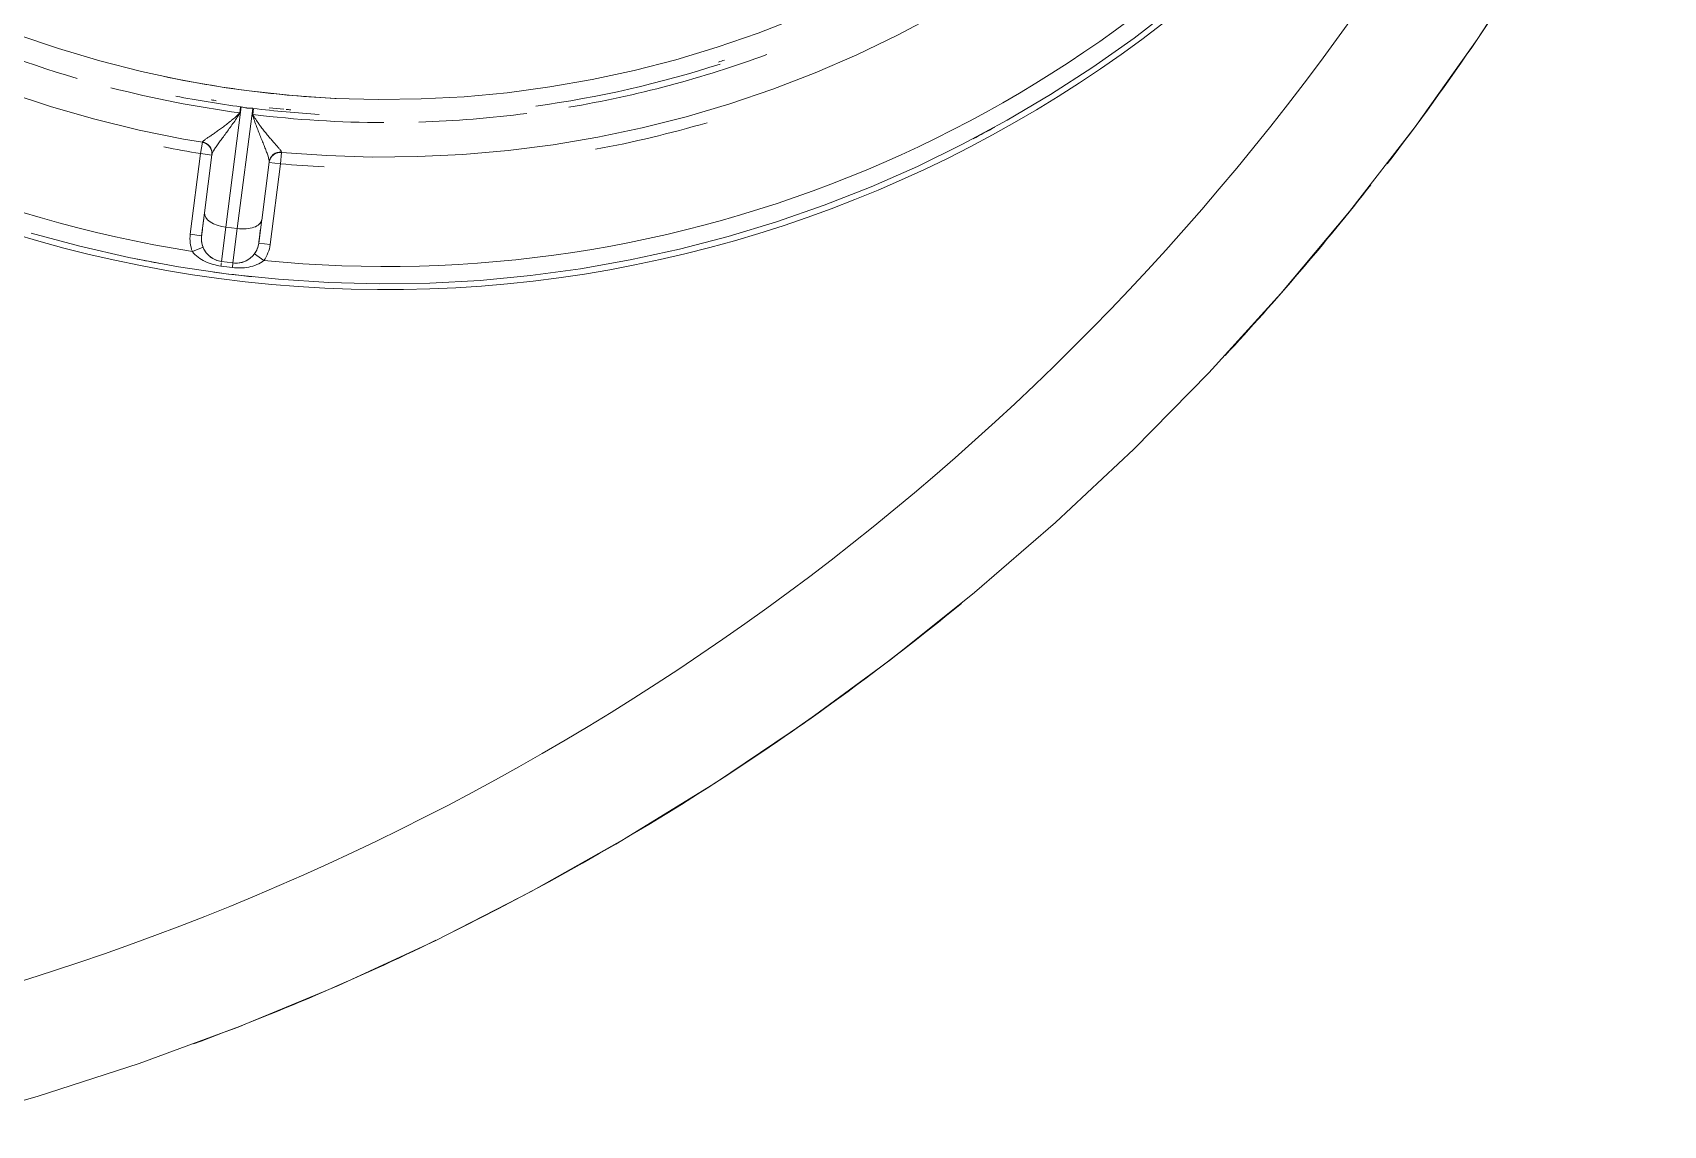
# Model space of a CAD drawing. Header units: millimetres. Extents: x -5247 to 64230, y -16204 to 29599.
# Drawn here: x 4089.9 to 4231.4, y 25052.2 to 25147.1 of the extents above; entities that cross this region are included whole.
import ezdxf

# ---------------------------------------------------------------- set-up
doc = ezdxf.new("R2010")
doc.units = ezdxf.units.MM
doc.layers.add('G-IMPT', color=7, linetype='Continuous', lineweight=18, transparency=0.75)
doc.layers.add('Проектируемое технолог. оборудование', color=3, linetype='Continuous')

# ---------------------------------------------------------------- blocks, each defined once
blk = doc.blocks.new('Емкость Анион ДК60К3 - Емкость Анион ДК60К360_iam-742888-План инженерных коммуникаций')
at = {"layer": 'G-IMPT'}
for p, q in [((-147.82, -80.46), (-147.45, -81.39)), ((-146.33, -80.27), (-146.46, -81.26)), ((-146.33, -80.27), (-139.32, -81.17)), ((-145.92, -81.33), (-146.46, -81.26)), ((-146.46, -81.26), (-144.47, -81.52)), ((-139.42, -82.16), (-144.47, -81.52)), ((-144.47, -81.52), (-139.42, -82.16)), ((-139.45, -82.16), (-139.32, -81.17)), ((-139.32, -81.17), (-138.34, -81.33)), ((-148.69, -82.99), (-148.82, -83.98)), ((-148.82, -83.98), (-148.69, -82.99)), ((-148.69, -82.99), (-145.72, -83.37)), ((-145.72, -83.37), (-145.84, -84.36)), ((-135.26, -84.71), (-145.72, -83.37)), ((-148.82, -83.98), (-145.84, -84.36)), ((-145.84, -84.36), (-135.4, -85.7)), ((-148.61, -86.66), (-148.02, -85.85)), ((-147.22, -87.21), (-147.09, -86.22)), ((-145.29, -86.45), (-147.09, -86.22)), ((-147.09, -86.22), (-146.56, -86.29)), ((-135.38, -85.7), (-135.37, -85.2)), ((-140.21, -88.11), (-147.22, -87.21)), ((-145.11, -86.48), (-140.06, -87.12)), ((-140.06, -87.12), (-145.11, -86.48)), ((-140.21, -88.11), (-140.09, -87.12)), ((-135.47, -88.4), (-135.34, -87.12)), ((-140.21, -88.11), (-139.22, -88.2))]:
    blk.add_line(p, q, dxfattribs=at)
at = {"layer": 'G-IMPT', "flags": 128}
for points in [[(-223.71, -58.04), (-221.2, -66.99), (-218.33, -75.84), (-215.11, -84.56), (-211.55, -93.15), (-207.64, -101.59), (-203.4, -109.87), (-198.83, -117.97), (-193.95, -125.88), (-188.75, -133.59), (-183.24, -141.08), (-177.44, -148.35), (-171.36, -155.38), (-164.99, -162.17), (-158.37, -168.69), (-151.48, -174.94), (-144.35, -180.91), (-136.99, -186.6), (-129.41, -191.98), (-121.62, -197.06)], [(-146.22, -66.46), (-147.36, -70.69), (-148.34, -74.96), (-149.15, -79.26), (-149.78, -83.59), (-150.24, -87.95), (-150.52, -92.32), (-150.63, -96.7), (-150.57, -101.08), (-150.33, -105.45), (-149.91, -109.81), (-149.32, -114.15), (-148.56, -118.46), (-147.62, -122.74), (-146.52, -126.98), (-145.25, -131.17), (-143.81, -135.31), (-142.2, -139.38), (-140.44, -143.39), (-138.51, -147.32), (-136.43, -151.18), (-134.2, -154.95), (-131.82, -158.62), (-129.29, -162.2), (-126.62, -165.67)], [(-129, -65.3), (-130.21, -68.84), (-131.28, -72.42), (-132.2, -76.05), (-132.97, -79.7), (-133.6, -83.39), (-133.88, -85.39)], [(-134.02, -64.48), (-135.26, -68.22), (-136.34, -72), (-137.28, -75.83), (-138.06, -79.69), (-138.34, -81.33)], [(-144.47, -81.52), (-144.61, -81.5), (-144.74, -81.48), (-144.87, -81.46), (-144.99, -81.45), (-145.12, -81.43), (-145.23, -81.42), (-145.34, -81.4), (-145.45, -81.39), (-145.56, -81.38), (-145.65, -81.36), (-145.75, -81.35), (-145.84, -81.34), (-145.92, -81.33), (-145.99, -81.32), (-146.07, -81.31), (-146.13, -81.3), (-146.19, -81.3), (-146.25, -81.29), (-146.29, -81.28), (-146.34, -81.28), (-146.37, -81.27), (-146.4, -81.27), (-146.42, -81.27), (-146.44, -81.26), (-146.45, -81.26), (-146.46, -81.26)], [(-139.44, -82.16), (-139.26, -82.16), (-139.1, -82.14), (-138.96, -82.09), (-138.72, -81.96), (-138.58, -81.83), (-138.49, -81.71), (-138.39, -81.51), (-138.34, -81.33)], [(-139.21, -82.16), (-139.17, -82.15), (-139.13, -82.15), (-139.09, -82.14), (-139.06, -82.13), (-139.02, -82.12), (-138.98, -82.1), (-138.94, -82.09), (-138.91, -82.07), (-138.87, -82.06), (-138.83, -82.04), (-138.8, -82.02), (-138.77, -81.99), (-138.73, -81.97), (-138.7, -81.95), (-138.67, -81.92), (-138.64, -81.9), (-138.61, -81.87), (-138.59, -81.84), (-138.56, -81.81), (-138.53, -81.78), (-138.51, -81.74), (-138.49, -81.71), (-138.47, -81.68), (-138.45, -81.64), (-138.43, -81.61), (-138.41, -81.57), (-138.4, -81.53), (-138.38, -81.5), (-138.37, -81.46)], [(-138.36, -81.42), (-138.35, -81.38), (-138.34, -81.34), (-138.34, -81.33)], [(-135.79, -84.57), (-135.54, -84.6), (-135.29, -84.64)], [(-147.09, -86.22), (-147.09, -86.22), (-147.08, -86.22), (-147.06, -86.23), (-147.04, -86.23), (-147.01, -86.23), (-146.98, -86.24), (-146.94, -86.24), (-146.89, -86.25), (-146.84, -86.25), (-146.78, -86.26), (-146.71, -86.27), (-146.64, -86.28), (-146.57, -86.29), (-146.48, -86.3), (-146.4, -86.31), (-146.31, -86.32), (-146.21, -86.33), (-146.11, -86.35), (-146, -86.36), (-145.89, -86.38), (-145.77, -86.39), (-145.65, -86.41), (-145.53, -86.42), (-145.4, -86.44), (-145.27, -86.45), (-145.13, -86.47), (-145.11, -86.48)], [(-135.44, -85.76), (-135.68, -85.73), (-135.93, -85.7)], [(-135.37, -85.2), (-135.38, -85.47), (-135.4, -85.73)], [(-133.88, -85.39), (-134.28, -89.11), (-134.53, -92.84), (-134.63, -96.58), (-134.58, -100.32), (-134.39, -104.05), (-134.04, -107.78), (-133.54, -111.48), (-132.9, -115.17), (-132.11, -118.82), (-131.17, -122.44), (-130.09, -126.02), (-128.87, -129.56), (-127.51, -133.04)], [(-139.22, -88.2), (-139.22, -88.03), (-139.25, -87.86), (-139.29, -87.72), (-139.43, -87.49), (-139.57, -87.34), (-139.7, -87.26), (-139.9, -87.16), (-140.07, -87.12)], [(-139.21, -88.04), (-139.22, -88), (-139.22, -87.96), (-139.23, -87.92), (-139.24, -87.88), (-139.25, -87.84), (-139.26, -87.81), (-139.27, -87.77), (-139.29, -87.73), (-139.3, -87.69), (-139.32, -87.66), (-139.34, -87.62), (-139.36, -87.59), (-139.38, -87.55), (-139.4, -87.52), (-139.43, -87.49), (-139.45, -87.46), (-139.48, -87.43), (-139.51, -87.4), (-139.54, -87.37), (-139.57, -87.35), (-139.6, -87.32), (-139.63, -87.3), (-139.66, -87.27), (-139.7, -87.25), (-139.73, -87.23), (-139.77, -87.21), (-139.8, -87.2), (-139.84, -87.18), (-139.88, -87.17)], [(-139.22, -88.2), (-139.5, -92.13), (-139.63, -96.07), (-139.59, -100.01), (-139.41, -103.94), (-139.06, -107.87), (-138.56, -111.78), (-137.9, -115.66), (-137.08, -119.51), (-136.12, -123.33), (-135, -127.11), (-133.73, -130.84), (-132.31, -134.52), (-130.75, -138.13), (-129.04, -141.68), (-127.19, -145.16)], [(-139.22, -88.2), (-139.21, -88.16), (-139.21, -88.12)]]:
    blk.add_lwpolyline(points, dxfattribs=at)
at = {"layer": 'G-IMPT'}
for centre, radius, start, end in [((1.37, 0.25), 222.5, 171.6009, 249.4922), ((-41.13, -97.25), 110, 24.62, 248.1445), ((-41.13, -97.25), 108, 114.3719, 171.0571), ((-41.13, -97.25), 95.5, 145.5433, 163.7007), ((-41.13, -97.25), 95.5, 165.531, 172.3735), ((-41.13, -97.25), 109.5, 168.6272, 169.6814), ((-41.13, -97.25), 99.5, 168.8411, 170.6987), ((-41.13, -97.25), 94.97, 168.9337, 172.393), ((-41.13, -97.25), 93.5, 168.0654, 172.7145), ((1.37, 0.25), 232.5, 200.3377, 205.9798), ((-146.71, -83.25), 3, 82.7145, 111.723), ((-146.71, -83.25), 2, 82.7145, 172.7145), ((-146.71, -83.25), 2, 82.7145, 111.723), ((-139.32, -81.17), 1, 262.7145, 350.6987), ((-139.32, -81.17), 1, 264.4225, 350.4958), ((-41.13, -97.25), 94.75, 170.7947, 171.068), ((-41.13, -97.25), 109.5, 172.1704, 173.9962), ((-146.84, -84.24), 2, 172.7145, 262.7145), ((-146.84, -84.24), 2, 233.706, 262.7145), ((-41.13, -97.25), 95.5, 173.0555, 179.898), ((-41.13, -97.25), 94.97, 173.036, 176.5007), ((-41.13, -97.25), 93.5, 172.7145, 177.3636), ((-41.13, -97.25), 108, 174.3719, 231.0571), ((-146.84, -84.24), 3, 233.706, 262.7145), ((-140.21, -88.11), 1, 354.7303, 82.7145), ((-140.21, -88.11), 1, 354.7303, 80.8204), ((-41.13, -97.25), 99.5, 174.7303, 176.9186), ((-41.13, -97.25), 94.75, 174.7563, 175.0089), ((-41.13, -97.25), 95.5, 181.7283, 187.3707), ((1.37, 0.25), 232.5, 206.2442, 219.3663), ((-41.13, -97.25), 94.97, 187.8753, 197.8027), ((-41.13, -97.25), 95.5, 189.5852, 200.258), ((-41.13, -97.25), 99.5, 190.5457, 196.2742), ((1.37, 0.25), 232.5, 211.1737, 218.9763), ((-41.13, -97.25), 94.75, 197.744, 198.0731), ((-41.13, -97.25), 109.5, 207.7418, 208.8715), ((1.37, 0.25), 232.5, 227.1174, 231.9212), ((1.37, 0.25), 232.5, 232.4884, 239.0494)]:
    blk.add_arc(centre, radius, start, end, dxfattribs=at)
for centre, major_axis, ratio, start_param, end_param in [((-144.73, -83.5), (0.25, 1.98), 0.5, 0, 1.570796), ((-132.39, -82.06), (-5.95, 0.73), 0.000001, 0, 0.045046), ((-30.97, -98.55), (22.93, 179.39), 0.658782, 1.568047, 1.573546), ((-144.85, -84.49), (0.25, 1.98), 0.5, 1.570796, 3.141593), ((-32.59, -110.9), (15.49, 121.13), 0.866025, 1.464504, 1.468621), ((-133.27, -88.99), (-5.94, 0.79), 0.000002, 6.238139, 6.283185)]:
    blk.add_ellipse(centre, major_axis=major_axis, ratio=ratio, start_param=start_param, end_param=end_param, dxfattribs=at)
for points in [[(-149.09, -82.94), (-149.06, -82.72), (-148.97, -82.25), (-148.71, -81.56), (-148.34, -80.93), (-148.01, -80.59), (-147.82, -80.46)], [(-148.29, -82.02), (-148.4, -82.16), (-148.58, -82.46), (-148.67, -82.81), (-148.69, -82.99)], [(-138.31, -81.33), (-138.35, -81.56), (-138.63, -82.07), (-139.19, -82.19), (-139.42, -82.16)], [(-149.09, -82.94), (-148.97, -82.96), (-148.87, -82.97), (-148.8, -82.98)], [(-148.61, -86.66), (-148.76, -86.48), (-148.99, -86.07), (-149.2, -85.36), (-149.27, -84.64), (-149.25, -84.16), (-149.22, -83.93)], [(-149.22, -83.93), (-149.1, -83.95), (-148.9, -83.97), (-148.82, -83.98), (-148.82, -83.98)], [(-148.82, -83.98), (-148.84, -84.16), (-148.84, -84.53), (-148.74, -84.87), (-148.67, -85.03)], [(-135.26, -84.68), (-135.28, -84.76), (-135.32, -84.94), (-135.35, -85.11), (-135.37, -85.2)], [(-139.19, -88.2), (-139.17, -87.97), (-139.31, -87.41), (-139.83, -87.15), (-140.06, -87.12)]]:
    blk.add_open_spline(points, degree=3, dxfattribs=at)
for points, knots in [([(-138.31, -81.33), (-138.3, -81.34), (-138.27, -81.37), (-138.2, -81.44), (-138.15, -81.51), (-138.09, -81.59), (-138.02, -81.69), (-137.94, -81.81), (-137.86, -81.93), (-137.77, -82.06), (-137.68, -82.2), (-137.58, -82.35), (-137.47, -82.5), (-137.36, -82.65), (-137.24, -82.82), (-137.12, -82.99), (-136.99, -83.16), (-136.86, -83.33), (-136.72, -83.51), (-136.58, -83.69), (-136.39, -83.93), (-136.13, -84.22), (-135.9, -84.46), (-135.79, -84.57)], [0, 0, 0, 0, 0.083333, 0.125, 0.166667, 0.208333, 0.25, 0.291667, 0.333333, 0.375, 0.416667, 0.458333, 0.5, 0.541667, 0.583333, 0.625, 0.666667, 0.708333, 0.75, 0.791667, 0.833333, 0.916667, 1, 1, 1, 1]), ([(-135.79, -84.59), (-136.12, -84.39), (-136.74, -83.98), (-137.44, -83.46), (-137.89, -83.13), (-138.14, -82.95), (-138.31, -82.82), (-138.48, -82.69), (-138.65, -82.58), (-138.8, -82.47), (-139.09, -82.28), (-139.28, -82.18), (-139.42, -82.16)], [0, 0, 0, 0, 0.2, 0.4, 0.5, 0.55, 0.6, 0.65, 0.7, 0.75, 0.8, 1, 1, 1, 1]), ([(-135.28, -84.68), (-135.35, -84.67), (-135.47, -84.65), (-135.64, -84.61), (-135.74, -84.6), (-135.79, -84.59)], [0, 0, 0, 0, 0.4, 0.7, 1, 1, 1, 1]), ([(-140.06, -87.12), (-139.92, -87.14), (-139.71, -87.09), (-139.38, -86.97), (-139.2, -86.91), (-139.01, -86.84), (-138.82, -86.76), (-138.61, -86.68), (-138.33, -86.57), (-137.81, -86.36), (-137, -86.03), (-136.29, -85.79), (-135.93, -85.68)], [0, 0, 0, 0, 0.2, 0.25, 0.3, 0.35, 0.4, 0.45, 0.5, 0.6, 0.8, 1, 1, 1, 1]), ([(-135.93, -85.7), (-136.07, -85.79), (-136.35, -85.96), (-136.68, -86.18), (-136.93, -86.36), (-137.11, -86.5), (-137.28, -86.63), (-137.45, -86.77), (-137.62, -86.9), (-137.78, -87.03), (-137.93, -87.16), (-138.08, -87.29), (-138.22, -87.41), (-138.36, -87.52), (-138.49, -87.64), (-138.6, -87.74), (-138.72, -87.84), (-138.82, -87.93), (-138.91, -88.01), (-138.99, -88.08), (-139.06, -88.13), (-139.14, -88.18), (-139.18, -88.2), (-139.19, -88.2)], [0, 0, 0, 0, 0.083333, 0.166667, 0.208333, 0.25, 0.291667, 0.333333, 0.375, 0.416667, 0.458333, 0.5, 0.541667, 0.583333, 0.625, 0.666667, 0.708333, 0.75, 0.791667, 0.833333, 0.875, 0.916667, 1, 1, 1, 1]), ([(-135.93, -85.68), (-135.88, -85.69), (-135.78, -85.7), (-135.6, -85.71), (-135.48, -85.72), (-135.41, -85.72)], [0, 0, 0, 0, 0.3, 0.6, 1, 1, 1, 1])]:
    blk.add_open_spline(points, degree=3, knots=knots, dxfattribs=at)
blk = doc.blocks.new('Емкость Анион ДК60К3 - ДК60К3-742889-План инженерных коммуникаций')
blk.add_blockref('Емкость Анион ДК60К3 - Емкость Анион ДК60К360_iam-742888-План инженерных коммуникаций', (0, 0))

msp = doc.modelspace()

# ---------------------------------------------------------------- block references
at = {"layer": 'Проектируемое технолог. оборудование', "rotation": 90.00000000000001}
msp.add_blockref('Емкость Анион ДК60К3 - ДК60К3-742889-План инженерных коммуникаций', (4023.27, 25275.89), dxfattribs=at)

doc.saveas('drawing.dxf')
